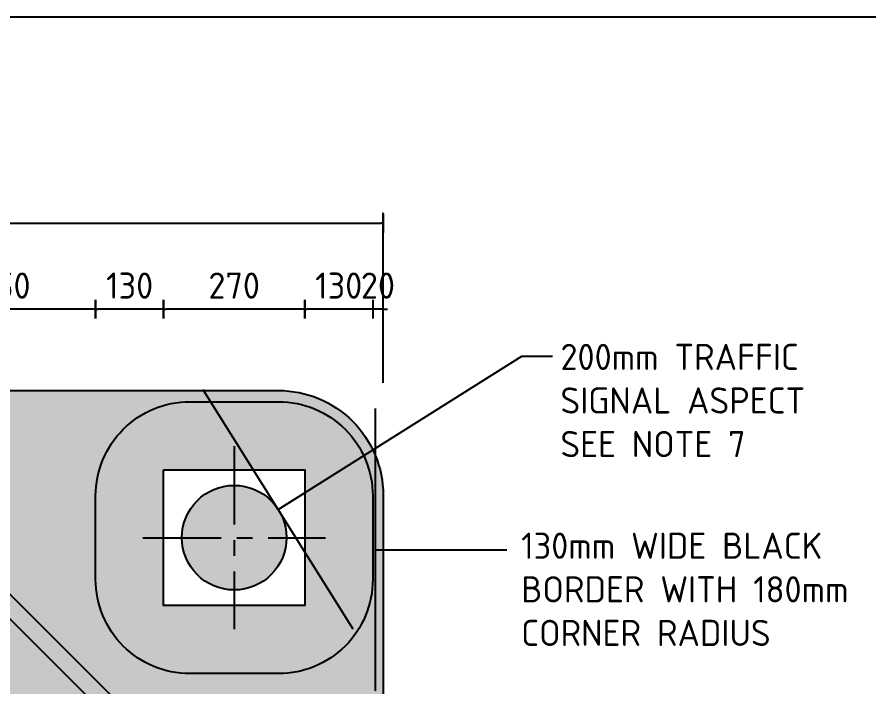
# Model space of a CAD drawing. Extents: x 0 to 1025, y -1312 to 297.
# Drawn here: x 254.9 to 336.4, y 228.4 to 292.5 of the extents above; entities that cross this region are included whole.
import ezdxf
from ezdxf.enums import TextEntityAlignment as Align

# ---------------------------------------------------------------- set-up
doc = ezdxf.new("R2010")
doc.units = 0
doc.header["$LTSCALE"] = 6
doc.header["$MEASUREMENT"] = 0
doc.header["$PDSIZE"] = 1
doc.linetypes.add('CENTER', pattern=[2, 1.25, -0.25, 0.25, -0.25])
doc.layers.get('0').update_dxf_attribs({"linetype": 'CONTINUOUS'})
doc.layers.get('DEFPOINTS').update_dxf_attribs({"linetype": 'CONTINUOUS'})
for name, color, linetype in [('amber', 30, 'CONTINUOUS'), ('CENT25', 1, 'CENTER'), ('L25', 1, 'CONTINUOUS'), ('T25', 1, 'CONTINUOUS'), ('TBLK18', 4, 'CONTINUOUS'), ('TBLK25', 1, 'CONTINUOUS'), ('TBLK35', 3, 'CONTINUOUS'), ('TBLK50', 7, 'CONTINUOUS')]:
    doc.layers.add(name, color=color, linetype=linetype)
doc.layers.add('yellow', color=7, linetype='CONTINUOUS', true_color=0xfcd900)
doc.styles.add('ISO', font='iso3098b.shx')
doc.dimstyles.new('SIGNSDIM', dxfattribs={"dimtxt": 2.5, "dimasz": 0.2, "dimexe": 1, "dimexo": 1.5, "dimgap": 1, "dimtad": 1, "dimtoh": 1, "dimdec": 4, "dimlfac": 20, "dimrnd": 1, "dimdsep": 46, "dimtxsty": 'ISO', "dimblk": 'SGNDIM', "dimcen": 2.5, "dimse2": 1, "dimadec": 0, "dimazin": 0, "dimtfac": 1, "dimtdec": 4, "dimtix": 1, "dimtmove": 0, "dimatfit": 3, "dimldrblk": 'SGNDIM', "dimfxl": 1, "dimtolj": 1, "dimtzin": 0, "dimarcsym": 0})

# ---------------------------------------------------------------- blocks, each defined once
blk = doc.blocks.new('A3BBLK')
at = {"layer": 'TBLK50'}
blk.add_line((415.5, 292.5), (13, 292.5), dxfattribs=at)
blk = doc.blocks.new('a3_in_vtblk std dwg')
blk.add_blockref('A3BBLK', (0, 0))
at = {"layer": 'TBLK18', "style": 'ISO'}
blk.add_attdef('MR_DIRECTORATE', text='', height=1.5, dxfattribs=at).set_placement((381.5, 68.119), align=Align.CENTER)
for tag, p in [('STREET_NAME', (355.514, 62.1)), ('SUBURB_POSTCODE', (388.488, 62.1)), ('TELEPHONE_NO.', (368.306, 59.836)), ('FAX_NO.', (393.555, 59.836))]:
    blk.add_attdef(tag, p, '', height=1.5, dxfattribs=at)
at = {"layer": 'TBLK25', "style": 'ISO'}
for tag, height, p in [('MR_BRANCH', 2, (381.5, 65.199)), ('ROAD_SECTION', 1.75, (384.5, 29.162)), ('SLK', 1.75, (384.5, 26.108)), ('CHAINAGE', 1.75, (384.5, 19.205))]:
    blk.add_attdef(tag, text='', height=height, dxfattribs=at).set_placement(p, align=Align.CENTER)
for tag, p, height in [('FILE_NUMBER', (371.773, 54.237), 2.5), ('DESIGNED_/_DRAWN', (371.773, 49.487), 2), ('VERIFIED', (371.773, 44.487), 2), ('APPROVED', (371.773, 39.487), 2), ('LOCAL_AUTHORITY', (370.48, 16.733), 1.25)]:
    blk.add_attdef(tag, p, '', height=height, dxfattribs=at)
at = {"layer": 'TBLK35', "style": 'ISO', "width": 0.9}
for tag, p in [('ROAD_PROJECT&NUMBER', (384.5, 32.231)), ('DRAWING_DESCRIPTION', (384.5, 22.288))]:
    blk.add_attdef(tag, text='', height=2.5, dxfattribs=at).set_placement(p, align=Align.CENTER)
at = {"layer": 'TBLK50', "style": 'ISO'}
blk.add_attdef('MRWA_DRG_NUMBER', (356.288, 6.085), '', height=5, dxfattribs=at)
blk = doc.blocks.new('SGNDIM')
for p, q in [((0, 4.5), (0, -4.5)), ((0, 0), (-1, 0))]:
    blk.add_line(p, q)
blk = doc.blocks.new('*D32')
at = {"layer": 'DEFPOINTS', "color": 0, "transparency": 16777216}
for p in [(265.057, 249.287), (183.958, 236.287), (265.057, 236.287)]:
    blk.add_point(p, dxfattribs=at)
at = {"layer": 'T25', "color": 0, "lineweight": -2, "transparency": 16777216}
blk.add_line((183.958, 249.087), (183.958, 236.487), dxfattribs=at)
at = {"layer": 'T25', "color": 0, "lineweight": -2, "transparency": 16777216, "xscale": 0.2, "yscale": 0.2, "zscale": 0.2}
for p, rotation in [((183.958, 249.287), 90), ((183.958, 236.287), 270)]:
    blk.add_blockref('SGNDIM', p, dxfattribs=dict(at, rotation=rotation))
at = {"layer": 'T25', "color": 0, "transparency": 16777216, "insert": (181.708, 242.787), "char_height": 2.5, "attachment_point": 5, "rotation": 90, "style": 'ISO'}
blk.add_mtext('\\A1;260', dxfattribs=at)
blk = doc.blocks.new('*D49')
at = {"layer": 'DEFPOINTS', "color": 0, "transparency": 16777216}
for p in [(289.955, 272.786), (199.957, 258.641), (289.955, 258.641)]:
    blk.add_point(p, dxfattribs=at)
at = {"layer": 'T25', "color": 0, "lineweight": -2, "transparency": 16777216}
for p, q in [((199.957, 260.141), (199.957, 273.786)), ((289.955, 260.141), (289.955, 273.786)), ((200.157, 272.786), (289.755, 272.786))]:
    blk.add_line(p, q, dxfattribs=at)
at = {"layer": 'T25', "color": 0, "lineweight": -2, "transparency": 16777216, "xscale": 0.2, "yscale": 0.2, "zscale": 0.2, "rotation": 180}
blk.add_blockref('SGNDIM', (199.957, 272.786), dxfattribs=at)
at = {"layer": 'T25', "color": 0, "lineweight": -2, "transparency": 16777216, "xscale": 0.2, "yscale": 0.2, "zscale": 0.2}
blk.add_blockref('SGNDIM', (289.955, 272.786), dxfattribs=at)
at = {"layer": 'T25', "color": 0, "transparency": 16777216, "insert": (244.956, 275.036), "char_height": 2.5, "attachment_point": 5, "style": 'ISO'}
blk.add_mtext('\\A1;1800', dxfattribs=at)
blk = doc.blocks.new('*D50')
at = {"layer": 'DEFPOINTS', "color": 0, "transparency": 16777216}
for p in [(282.455, 264.571), (282.455, 262.972), (288.955, 262.972)]:
    blk.add_point(p, dxfattribs=at)
at = {"layer": 'T25', "color": 0, "lineweight": -2, "transparency": 16777216}
blk.add_line((288.755, 264.571), (282.655, 264.571), dxfattribs=at)
at = {"layer": 'T25', "color": 0, "lineweight": -2, "transparency": 16777216, "xscale": 0.2, "yscale": 0.2, "zscale": 0.2, "rotation": 180}
blk.add_blockref('SGNDIM', (282.455, 264.571), dxfattribs=at)
at = {"layer": 'T25', "color": 0, "lineweight": -2, "transparency": 16777216, "xscale": 0.2, "yscale": 0.2, "zscale": 0.2}
blk.add_blockref('SGNDIM', (288.955, 264.571), dxfattribs=at)
at = {"layer": 'T25', "color": 0, "transparency": 16777216, "insert": (285.705, 266.821), "char_height": 2.5, "attachment_point": 5, "style": 'ISO'}
blk.add_mtext('\\A1;130', dxfattribs=at)
blk = doc.blocks.new('*D51')
at = {"layer": 'DEFPOINTS', "color": 0, "transparency": 16777216}
for p in [(288.955, 264.571), (288.955, 264.325), (289.955, 264.325)]:
    blk.add_point(p, dxfattribs=at)
at = {"layer": 'T25', "color": 0, "lineweight": -2, "transparency": 16777216}
for p, q in [((288.755, 264.571), (288.555, 264.571)), ((289.955, 264.571), (288.955, 264.571)), ((290.155, 264.571), (290.355, 264.571))]:
    blk.add_line(p, q, dxfattribs=at)
at = {"layer": 'T25', "color": 0, "lineweight": -2, "transparency": 16777216, "xscale": 0.2, "yscale": 0.2, "zscale": 0.2}
blk.add_blockref('SGNDIM', (288.955, 264.571), dxfattribs=at)
at = {"layer": 'T25', "color": 0, "lineweight": -2, "transparency": 16777216, "xscale": 0.2, "yscale": 0.2, "zscale": 0.2, "rotation": 180}
blk.add_blockref('SGNDIM', (289.955, 264.571), dxfattribs=at)
at = {"layer": 'T25', "color": 0, "transparency": 16777216, "insert": (289.455, 266.821), "char_height": 2.5, "attachment_point": 5, "style": 'ISO'}
blk.add_mtext('\\A1;20', dxfattribs=at)
blk = doc.blocks.new('*D52')
at = {"layer": 'DEFPOINTS', "color": 0, "transparency": 16777216}
for p in [(268.955, 264.571), (268.955, 259.25), (282.455, 259.25)]:
    blk.add_point(p, dxfattribs=at)
at = {"layer": 'T25', "color": 0, "lineweight": -2, "transparency": 16777216}
blk.add_line((282.255, 264.571), (269.155, 264.571), dxfattribs=at)
at = {"layer": 'T25', "color": 0, "lineweight": -2, "transparency": 16777216, "xscale": 0.2, "yscale": 0.2, "zscale": 0.2, "rotation": 180}
blk.add_blockref('SGNDIM', (268.955, 264.571), dxfattribs=at)
at = {"layer": 'T25', "color": 0, "lineweight": -2, "transparency": 16777216, "xscale": 0.2, "yscale": 0.2, "zscale": 0.2}
blk.add_blockref('SGNDIM', (282.455, 264.571), dxfattribs=at)
at = {"layer": 'T25', "color": 0, "transparency": 16777216, "insert": (275.705, 266.821), "char_height": 2.5, "attachment_point": 5, "style": 'ISO'}
blk.add_mtext('\\A1;270', dxfattribs=at)
blk = doc.blocks.new('*D53')
at = {"layer": 'DEFPOINTS', "color": 0, "transparency": 16777216}
for p in [(262.455, 264.571), (262.455, 262.972), (268.955, 262.972)]:
    blk.add_point(p, dxfattribs=at)
at = {"layer": 'T25', "color": 0, "lineweight": -2, "transparency": 16777216}
blk.add_line((268.755, 264.571), (262.655, 264.571), dxfattribs=at)
at = {"layer": 'T25', "color": 0, "lineweight": -2, "transparency": 16777216, "xscale": 0.2, "yscale": 0.2, "zscale": 0.2, "rotation": 180}
blk.add_blockref('SGNDIM', (262.455, 264.571), dxfattribs=at)
at = {"layer": 'T25', "color": 0, "lineweight": -2, "transparency": 16777216, "xscale": 0.2, "yscale": 0.2, "zscale": 0.2}
blk.add_blockref('SGNDIM', (268.955, 264.571), dxfattribs=at)
at = {"layer": 'T25', "color": 0, "transparency": 16777216, "insert": (265.705, 266.821), "char_height": 2.5, "attachment_point": 5, "style": 'ISO'}
blk.add_mtext('\\A1;130', dxfattribs=at)
blk = doc.blocks.new('*D54')
at = {"layer": 'DEFPOINTS', "color": 0, "transparency": 16777216}
for p in [(244.956, 264.571), (244.956, 263.034), (262.455, 263.034)]:
    blk.add_point(p, dxfattribs=at)
at = {"layer": 'T25', "color": 0, "lineweight": -2, "transparency": 16777216}
blk.add_line((262.255, 264.571), (245.156, 264.571), dxfattribs=at)
at = {"layer": 'T25', "color": 0, "lineweight": -2, "transparency": 16777216, "xscale": 0.2, "yscale": 0.2, "zscale": 0.2, "rotation": 180}
blk.add_blockref('SGNDIM', (244.956, 264.571), dxfattribs=at)
at = {"layer": 'T25', "color": 0, "lineweight": -2, "transparency": 16777216, "xscale": 0.2, "yscale": 0.2, "zscale": 0.2}
blk.add_blockref('SGNDIM', (262.455, 264.571), dxfattribs=at)
at = {"layer": 'T25', "color": 0, "transparency": 16777216, "insert": (253.706, 266.821), "char_height": 2.5, "attachment_point": 5, "style": 'ISO'}
blk.add_mtext('\\A1;350', dxfattribs=at)

msp = doc.modelspace()

# ---------------------------------------------------------------- hatches: boundary and pattern name
at = {"layer": 'amber'}
h = msp.add_hatch(color=256, dxfattribs=at)
edge = h.paths.add_edge_path()
edge.add_arc((275.70497, 242.7167225), 5, 0, 360)
at = {"layer": 'L25'}
h = msp.add_hatch(color=256, dxfattribs=at)
h.paths.add_polyline_path([(268.95497, 249.2167225), (282.45497, 249.2167225), (282.45497, 236.2167225), (268.95497, 236.2167225)], flags=16)
edge = h.paths.add_edge_path()
edge.add_line((262.45497, 238.7167225), (262.45497, 246.7167225))
edge.add_arc((271.45497, 246.7167225), 9, 90, 180, ccw=False)
edge.add_line((271.45497, 255.7167225), (279.95497, 255.7167225))
edge.add_arc((279.95497, 246.7167225), 9, 0, 90, ccw=False)
edge.add_line((288.95497, 246.7167225), (288.95497, 238.7167225))
edge.add_arc((279.95497, 238.7167225), 9, -90, 0, ccw=False)
edge.add_line((279.95497, 229.7167225), (271.45497, 229.7167225))
edge.add_arc((271.45497, 238.7167225), 9, 180, 270, ccw=False)
h = msp.add_hatch(color=256, dxfattribs=at)
edge = h.paths.add_edge_path(flags=16)
edge.add_arc((281.6857829, 205.287187), 1.5583129, 315.000000009, 405.000000012)
edge.add_line((282.7876765, 206.3890806), (246.0579885, 243.1187686))
edge.add_arc((244.9560949, 242.016875), 1.5583129, 44.999999965, 134.999999965)
edge.add_line((243.8542013, 243.1187686), (207.1245133, 206.3890807))
edge.add_arc((208.2264069, 205.2871871), 1.5583129, 134.999999965, 225.000000002)
edge.add_line((207.1245133, 204.1852935), (243.8542013, 167.4556054))
edge.add_arc((244.956095, 168.5574991), 1.5583129, 224.999999958, 314.999999988)
edge.add_line((246.0579886, 167.4556054), (282.7876765, 204.1852934))
edge = h.paths.add_edge_path()
edge.add_arc((281.6857829, 205.287187), 3.2364831, 315.000000009, 405.000000012)
edge.add_line((283.974322, 207.5757261), (247.244634, 244.3054141))
edge.add_arc((244.9560949, 242.016875), 3.2364831, 44.999999965, 134.999999965)
edge.add_line((242.6675558, 244.3054142), (205.9378678, 207.5757262))
edge.add_arc((208.2264069, 205.2871871), 3.2364831, 134.999999965, 225.000000002)
edge.add_line((205.9378678, 202.9986479), (242.6675558, 166.2689599))
edge.add_arc((244.956095, 168.557499), 3.2364831, 224.999999972, 315.000000002)
edge.add_line((247.2446341, 166.2689599), (283.974322, 202.9986479))
at = {"layer": 'yellow'}
h = msp.add_hatch(color=256, dxfattribs=at)
edge = h.paths.add_edge_path()
edge.add_line((199.95722, 116.7883429), (199.95722, 246.7865827))
edge.add_arc((209.95722, 246.7865827), 10, 90, 180, ccw=False)
edge.add_line((209.95722, 256.7865827), (279.95497, 256.7865827))
edge.add_arc((279.95497, 246.7865827), 10, 0, 90, ccw=False)
edge.add_line((289.95497, 246.7865827), (289.95497, 116.7883429))
edge.add_arc((279.95497, 116.7883429), 10, -90, 0, ccw=False)
edge.add_line((279.95497, 106.7883429), (209.95722, 106.7883429))
edge.add_arc((209.95722, 116.7883429), 10, 180, 270, ccw=False)
edge = h.paths.add_edge_path(flags=16)
edge.add_line((262.45497, 238.7167225), (262.45497, 246.7167225))
edge.add_arc((271.45497, 246.7167225), 9, 90, 180, ccw=False)
edge.add_line((271.45497, 255.7167225), (279.95497, 255.7167225))
edge.add_arc((279.95497, 246.7167225), 9, 0, 90, ccw=False)
edge.add_line((288.95497, 246.7167225), (288.95497, 238.7167225))
edge.add_arc((279.95497, 238.7167225), 9, -90, 0, ccw=False)
edge.add_line((279.95497, 229.7167225), (271.45497, 229.7167225))
edge.add_arc((271.45497, 238.7167225), 9, 180, 270, ccw=False)
edge = h.paths.add_edge_path(flags=16)
edge.add_arc((218.45722, 238.7865827), 9, -90, 0, ccw=False)
edge.add_line((218.45722, 229.7865827), (209.95722, 229.7865827))
edge.add_arc((209.95722, 238.7865827), 9, 180, 270, ccw=False)
edge.add_line((200.95722, 238.7865827), (200.95722, 246.7865827))
edge.add_arc((209.95722, 246.7865827), 9, 90, 180, ccw=False)
edge.add_line((209.95722, 255.7865827), (218.45722, 255.7865827))
edge.add_arc((218.45722, 246.7865827), 9, 0, 90, ccw=False)
edge.add_line((227.45722, 246.7865827), (227.45722, 238.7865827))
edge = h.paths.add_edge_path(flags=16)
edge.add_arc((281.6857829, 205.287187), 3.2364831, 315.000000009, 405.000000012)
edge.add_line((283.974322, 207.5757261), (247.244634, 244.3054141))
edge.add_arc((244.9560949, 242.016875), 3.2364831, 44.999999965, 134.999999965)
edge.add_line((242.6675558, 244.3054142), (205.9378678, 207.5757262))
edge.add_arc((208.2264069, 205.2871871), 3.2364831, 134.999999965, 225.000000002)
edge.add_line((205.9378678, 202.9986479), (242.6675558, 166.2689599))
edge.add_arc((244.956095, 168.557499), 3.2364831, 224.999999972, 315.000000002)
edge.add_line((247.2446341, 166.2689599), (283.974322, 202.9986479))
h.paths.add_polyline_path([(209.4713412, 126.2874809), (209.4713412, 161.2874809), (280.4408487, 161.2874809), (280.4408487, 126.2874809)], flags=16)
h.paths.add_polyline_path([(234.6703598, 121.2917493), (234.6703598, 119.8483465), (236.7398168, 119.8483465), (236.7398168, 112.2893215), (238.1774228, 112.2893215), (238.1774228, 119.8483465), (240.2468797, 119.8483465), (240.2468797, 121.2917493)], flags=16)
h.paths.add_polyline_path([(227.3837843, 121.2917493), (228.9141391, 121.2917493), (230.2647931, 118.4976925), (231.6154471, 121.2917493), (233.140005, 121.2917493), (230.9835961, 116.9673378), (233.3255026, 112.2893215), (231.7951478, 112.2893215), (230.2647931, 115.4427798), (228.7344383, 112.2893215), (227.2040836, 112.2893215), (229.5459901, 116.9673378)], flags=16)
h.paths.add_polyline_path([(219.9928665, 121.2917493), (225.209985, 121.2917493), (225.209985, 119.8483465), (221.4362693, 119.8483465), (221.4362693, 117.6919375), (224.0448285, 117.6919375), (224.0448285, 116.2485348), (221.4362693, 116.2485348), (221.4362693, 113.7327243), (225.4824345, 113.7327243), (225.4824345, 112.2893215), (219.9928665, 112.2893215)], flags=16)
h.paths.add_polyline_path([(210.8571124, 121.2917493), (212.3816704, 121.2917493), (215.4423799, 115.2572823), (215.4423799, 121.2917493), (216.8799858, 121.2917493), (216.8799858, 112.2893215), (215.3496311, 112.2893215), (212.2947184, 118.3179918), (212.2947184, 112.2893215), (210.8571124, 112.2893215)], flags=16)
h.paths.add_polyline_path([(264.7383525, 112.2893215), (266.1063969, 112.2893215), (266.1063969, 113.8718475), (266.8251999, 114.8109288), (267.8338428, 112.2893215), (269.4163687, 112.2893215), (267.8338428, 115.8891333), (269.4163687, 117.6919375), (267.5497997, 117.6919375), (266.1063969, 116.0340532), (266.1063969, 119.488945), (264.7383525, 118.9846236)], flags=16)
h.paths.add_polyline_path([(277.7463679, 115.4601702), (277.7463679, 112.2893215), (279.1144123, 112.2893215), (279.1144123, 115.7442133), (279.1086155, 115.8137749), (279.1086155, 115.8775397), (279.1028187, 115.9413045), (279.0970219, 116.0050692), (279.0854283, 116.068834), (279.0738347, 116.1325988), (279.0622411, 116.1963636), (279.0448507, 116.2601284), (279.0274603, 116.3238931), (279.0100699, 116.3876579), (278.9868827, 116.4456259), (278.9636955, 116.5093907), (278.9405083, 116.5673587), (278.9115243, 116.6253267), (278.8825403, 116.6832946), (278.8477596, 116.7412626), (278.8187756, 116.7992306), (278.7839948, 116.8571986), (278.7434172, 116.9093698), (278.7086364, 116.961541), (278.6680588, 117.0137121), (278.6216844, 117.0600865), (278.5811068, 117.1122577), (278.5347324, 117.1586321), (278.4883581, 117.2050065), (278.4419837, 117.2455841), (278.3898125, 117.2919585), (278.3434381, 117.332536), (278.2912669, 117.3673168), (278.2332989, 117.4078944), (278.1811277, 117.4426752), (278.1289566, 117.477456), (278.0709886, 117.50644), (278.0130206, 117.5412208), (277.9550526, 117.5702048), (277.8912878, 117.593392), (277.8333199, 117.6165792), (277.7695551, 117.6397664), (277.7115871, 117.6629536), (277.6478223, 117.6803439), (277.5840575, 117.6977343), (277.5202927, 117.7093279), (277.456528, 117.7209215), (277.3927632, 117.7325151), (277.3289984, 117.7441087), (277.2652336, 117.7499055), (277.195672, 117.7499055), (277.1319073, 117.7499055), (277.0681425, 117.7499055), (277.0043777, 117.7499055), (276.9406129, 117.7441087), (276.8710513, 117.7383119), (276.8072866, 117.7267183), (276.7435218, 117.7209215), (276.679757, 117.7035311), (276.6159922, 117.6919375), (276.5522274, 117.6745471), (276.4942594, 117.65136), (276.4304947, 117.6339696), (276.3725267, 117.6107824), (276.3087619, 117.5817984), (276.2507939, 117.5586112), (276.1928259, 117.5296272), (276.134858, 117.4948464), (276.07689, 117.4658624), (276.0247188, 117.4310816), (275.9725476, 117.390504), (275.9145796, 117.3557232), (275.8682052, 117.3151457), (275.816034, 117.2745681), (275.7638629, 117.2281937), (275.7174885, 117.1876161), (275.6711141, 117.1412417), (275.6305365, 117.0890705), (275.5841621, 117.0426961), (275.5377877, 117.0948673), (275.4914133, 117.1412417), (275.4392422, 117.1876161), (275.3928678, 117.2339905), (275.3348998, 117.2745681), (275.2827286, 117.3209425), (275.2305574, 117.36152), (275.1725894, 117.3963008), (275.1146215, 117.4368784), (275.0566535, 117.4716592), (274.9928887, 117.50644), (274.9349207, 117.535424), (274.8711559, 117.564408), (274.8073911, 117.593392), (274.7436264, 117.6165792), (274.6798616, 117.6397664), (274.6160968, 117.6629536), (274.552332, 117.6803439), (274.4827704, 117.6977343), (274.4190057, 117.7151247), (274.3494441, 117.7267183), (274.2856793, 117.7383119), (274.2161177, 117.7441087), (274.1465561, 117.7499055), (274.0769946, 117.7557023), (274.0132298, 117.7614991), (273.9436682, 117.7614991), (273.8741066, 117.7557023), (273.804545, 117.7499055), (273.7349835, 117.7441087), (273.6712187, 117.7383119), (273.6016571, 117.7267183), (273.5320955, 117.7151247), (273.4683307, 117.6977343), (273.3987692, 117.6803439), (273.3350044, 117.6629536), (273.2712396, 117.6397664), (273.2074748, 117.6165792), (273.14371, 117.593392), (273.0799453, 117.564408), (273.0161805, 117.535424), (272.9582125, 117.50644), (272.8944477, 117.4716592), (272.8364797, 117.4368784), (272.7785117, 117.4020976), (272.7785117, 117.6919375), (271.4104673, 117.6919375), (271.4104673, 112.2893215), (272.7785117, 112.2893215), (272.7785117, 115.5297318), (272.7785117, 115.5761062), (272.7843085, 115.6166838), (272.7901053, 115.6630581), (272.7959021, 115.7036357), (272.8074957, 115.7500101), (272.8190893, 115.7905877), (272.8306829, 115.8311653), (272.8480733, 115.8717429), (272.8654637, 115.9123205), (272.8886509, 115.9528981), (272.9118381, 115.9876788), (272.9350253, 116.0224596), (272.9582125, 116.0630372), (272.9871965, 116.0920212), (273.0161805, 116.126802), (273.0451645, 116.155786), (273.0799453, 116.18477), (273.114726, 116.213754), (273.1495068, 116.242738), (273.1842876, 116.2659252), (273.2248652, 116.2891124), (273.259646, 116.3065028), (273.3002236, 116.3238931), (273.3408012, 116.3412835), (273.3813788, 116.3528771), (273.4277532, 116.3702675), (273.4683307, 116.3760643), (273.5147051, 116.3818611), (273.5552827, 116.3876579), (273.6016571, 116.3934547), (273.6422347, 116.3934547), (273.6886091, 116.3934547), (273.7349835, 116.3876579), (273.775561, 116.3876579), (273.8219354, 116.3760643), (273.862513, 116.3702675), (273.9088874, 116.3586739), (273.949465, 116.3412835), (273.9900426, 116.3296899), (274.0306202, 116.3122995), (274.0711978, 116.2891124), (274.1117754, 116.271722), (274.1523529, 116.2485348), (274.1871337, 116.2195508), (274.2219145, 116.1963636), (274.2566953, 116.1673796), (274.2914761, 116.1383956), (274.3204601, 116.1036148), (274.3494441, 116.0746308), (274.3784281, 116.03985), (274.4074121, 116.0050692), (274.4305993, 115.9644917), (274.4537864, 115.9297109), (274.4769736, 115.8891333), (274.494364, 115.8485557), (274.5117544, 115.8079781), (274.5291448, 115.7674005), (274.5407384, 115.7210261), (274.552332, 115.6804485), (274.5639256, 115.6340741), (274.5697224, 115.5934966), (274.5755192, 115.5471222), (274.5755192, 115.5007478), (274.581316, 115.4601702), (274.581316, 112.2893215), (275.9435636, 112.2893215), (275.9435636, 115.5297318), (275.9493604, 115.5761062), (275.9493604, 115.6166838), (275.9551572, 115.6630581), (275.960954, 115.7036357), (275.9725476, 115.7500101), (275.9841412, 115.7905877), (275.9957348, 115.8311653), (276.0131252, 115.8717429), (276.0305156, 115.9123205), (276.0537028, 115.9528981), (276.07689, 115.9876788), (276.1000772, 116.0224596), (276.1232644, 116.0630372), (276.1522483, 116.0920212), (276.1812323, 116.126802), (276.2102163, 116.155786), (276.2449971, 116.18477), (276.2797779, 116.213754), (276.3145587, 116.242738), (276.3493395, 116.2659252), (276.3899171, 116.2891124), (276.4304947, 116.3065028), (276.4652755, 116.3238931), (276.505853, 116.3412835), (276.5522274, 116.3528771), (276.592805, 116.3702675), (276.6333826, 116.3760643), (276.679757, 116.3818611), (276.7203346, 116.3876579), (276.766709, 116.3934547), (276.8072866, 116.3934547), (276.8536609, 116.3934547), (276.9000353, 116.3876579), (276.9406129, 116.3876579), (276.9869873, 116.3760643), (277.0275649, 116.3702675), (277.0739393, 116.3586739), (277.1145169, 116.3412835), (277.1550945, 116.3296899), (277.2014688, 116.3122995), (277.2362496, 116.2891124), (277.2768272, 116.271722), (277.3174048, 116.2485348), (277.3521856, 116.2195508), (277.3869664, 116.1963636), (277.4217472, 116.1673796), (277.456528, 116.1383956), (277.485512, 116.1036148), (277.5202927, 116.0746308), (277.5434799, 116.03985), (277.5724639, 116.0050692), (277.5956511, 115.9644917), (277.6188383, 115.9297109), (277.6420255, 115.8891333), (277.6594159, 115.8485557), (277.6768063, 115.8079781), (277.6941967, 115.7674005), (277.7057903, 115.7210261), (277.7173839, 115.6804485), (277.7289775, 115.6340741), (277.7347743, 115.5934966), (277.7405711, 115.5471222), (277.7463679, 115.5007478)], flags=16)
h.paths.add_polyline_path([(222.6182801, 65.953742), (228.3682801, 65.953742), (228.3682801, 69.453742), (222.6182801, 69.453742)], flags=9)
h.paths.add_polyline_path([(269.0411271, 65.953742), (274.7911271, 65.953742), (274.7911271, 69.453742), (269.0411271, 69.453742)], flags=9)
h = msp.add_hatch(color=256, dxfattribs=at)
edge = h.paths.add_edge_path()
edge.add_arc((281.6857829, 205.287187), 1.5583129, 315.000000009, 405.000000012)
edge.add_line((282.7876765, 206.3890806), (246.0579885, 243.1187686))
edge.add_arc((244.9560949, 242.016875), 1.5583129, 44.999999965, 134.999999965)
edge.add_line((243.8542013, 243.1187686), (207.1245133, 206.3890807))
edge.add_arc((208.2264069, 205.2871871), 1.5583129, 134.999999965, 225.000000002)
edge.add_line((207.1245133, 204.1852935), (243.8542013, 167.4556054))
edge.add_arc((244.956095, 168.5574991), 1.5583129, 224.999999958, 314.999999988)
edge.add_line((246.0579886, 167.4556054), (282.7876765, 204.1852934))

# ---------------------------------------------------------------- linework, layer by layer
at = {"layer": 'amber'}
msp.add_circle((275.70497, 242.7167225), 5, dxfattribs=at)
at = {"layer": 'CENT25'}
for p, q in [((275.70497, 251.4667225), (275.70497, 233.9667225)), ((266.95497, 242.7167225), (284.45497, 242.7167225))]:
    msp.add_line(p, q, dxfattribs=at)
at = {"layer": 'L25'}
for points in [[(199.95722, 116.7883429), (199.95722, 246.7865827, -0.4142135624), (209.95722, 256.7865827), (279.95497, 256.7865827, -0.4142135624), (289.95497, 246.7865827), (289.95497, 116.7883429, -0.4142135624), (279.95497, 106.7883429), (209.95722, 106.7883429, -0.4142135624)], [(262.45497, 238.7167225), (262.45497, 246.7167225, -0.4142135624), (271.45497, 255.7167225), (279.95497, 255.7167225, -0.4142135624), (288.95497, 246.7167225), (288.95497, 238.7167225, -0.4142135624), (279.95497, 229.7167225), (271.45497, 229.7167225, -0.4142135624)], [(283.974322, 202.9986479, 0.4142135624), (283.974322, 207.5757261), (247.244634, 244.3054141, 0.4142135624), (242.6675558, 244.3054142), (205.9378678, 207.5757262, 0.4142135626), (205.9378678, 202.9986479), (242.6675558, 166.2689599, 0.4142135625), (247.2446341, 166.2689599)], [(282.7876765, 204.1852934, 0.4142135624), (282.7876765, 206.3890806), (246.0579885, 243.1187686, 0.4142135624), (243.8542013, 243.1187686), (207.1245133, 206.3890807, 0.4142135626), (207.1245133, 204.1852935), (243.8542013, 167.4556054, 0.4142135625), (246.0579886, 167.4556054)]]:
    msp.add_lwpolyline(points, format="xyb", close=True, dxfattribs=at)
msp.add_lwpolyline([(268.95497, 249.2167225), (282.45497, 249.2167225), (282.45497, 236.2167225), (268.95497, 236.2167225)], close=True, dxfattribs=at)
at = {"layer": 'T25'}
msp.add_line((289.95497, 257.536564), (289.95497, 273.536264), dxfattribs=at)

# ---------------------------------------------------------------- block references
msp.add_blockref('a3_in_vtblk std dwg', (0.0000004, -0.0000002), dxfattribs=at)

# ---------------------------------------------------------------- texts
at = {"layer": 'T25', "char_height": 2.5, "attachment_point": 1, "style": 'ISO'}
for s, insert, width in [('200mm TRAFFIC SIGNAL ASPECT SEE NOTE 7 ', (306.9167398, 261.2521), 23.548720472), ('130mm WIDE BLACK  BORDER WITH 180mm CORNER RADIUS', (303.1594138, 243.1956973), 31.457106781)]:
    msp.add_mtext(s, dxfattribs=dict(at, insert=insert, width=width))

# ---------------------------------------------------------------- dimensions: what is measured, and where the dimension line sits
at = {"layer": 'T25'}
dim = msp.add_linear_dim(base=(289.95497, 272.7862827), p1=(199.95722, 258.6413342), p2=(289.95497, 258.6413342), dimstyle='SIGNSDIM', override={"dimse2": 0}, dxfattribs=at)
dim.commit()
dim.dimension.update_dxf_attribs({"geometry": '*D49', "text_midpoint": (244.956095, 275.0362827)})
for base, p1, p2, angle, picture, middle in [((244.956095, 264.5712018), (262.45497, 263.0337555), (244.956095, 263.0337555), 180, '*D54', (253.7055325, 266.8212018)), ((262.45497, 264.5712018), (268.95497, 262.9720418), (262.45497, 262.9720418), 180, '*D53', (265.70497, 266.8212018)), ((268.95497, 264.5712018), (282.45497, 259.2498694), (268.95497, 259.2498694), 180, '*D52', (275.70497, 266.8212018)), ((282.45497, 264.5712018), (288.95497, 262.9720418), (282.45497, 262.9720418), 180, '*D50', (285.70497, 266.8212018)), ((288.95497, 264.5712018), (289.95497, 264.3251772), (288.95497, 264.3251772), 180, '*D51', (289.45497, 266.8212018)), ((183.95752, 236.2865827), (265.0569575, 249.2865827), (265.0569575, 236.2865827), 90, '*D32', (181.70752, 242.7865827))]:
    dim = msp.add_linear_dim(base=base, p1=p1, p2=p2, angle=angle, dimstyle='SIGNSDIM', override={"dimse1": 1}, dxfattribs=at)
    dim.commit()
    dim.dimension.update_dxf_attribs({"geometry": picture, "text_midpoint": middle})

# ---------------------------------------------------------------- leaders
at = {"layer": 'L25'}
for points in [[(279.9148253, 245.4112778), (303.2222494, 260.0654648), (306.163777, 260.0654648)], [(289.2369695, 241.5561172), (301.7910183, 241.5561172)]]:
    msp.add_leader(points, dimstyle='SIGNSDIM', override={"dimasz": 3}, dxfattribs=at)

doc.saveas('drawing.dxf')
